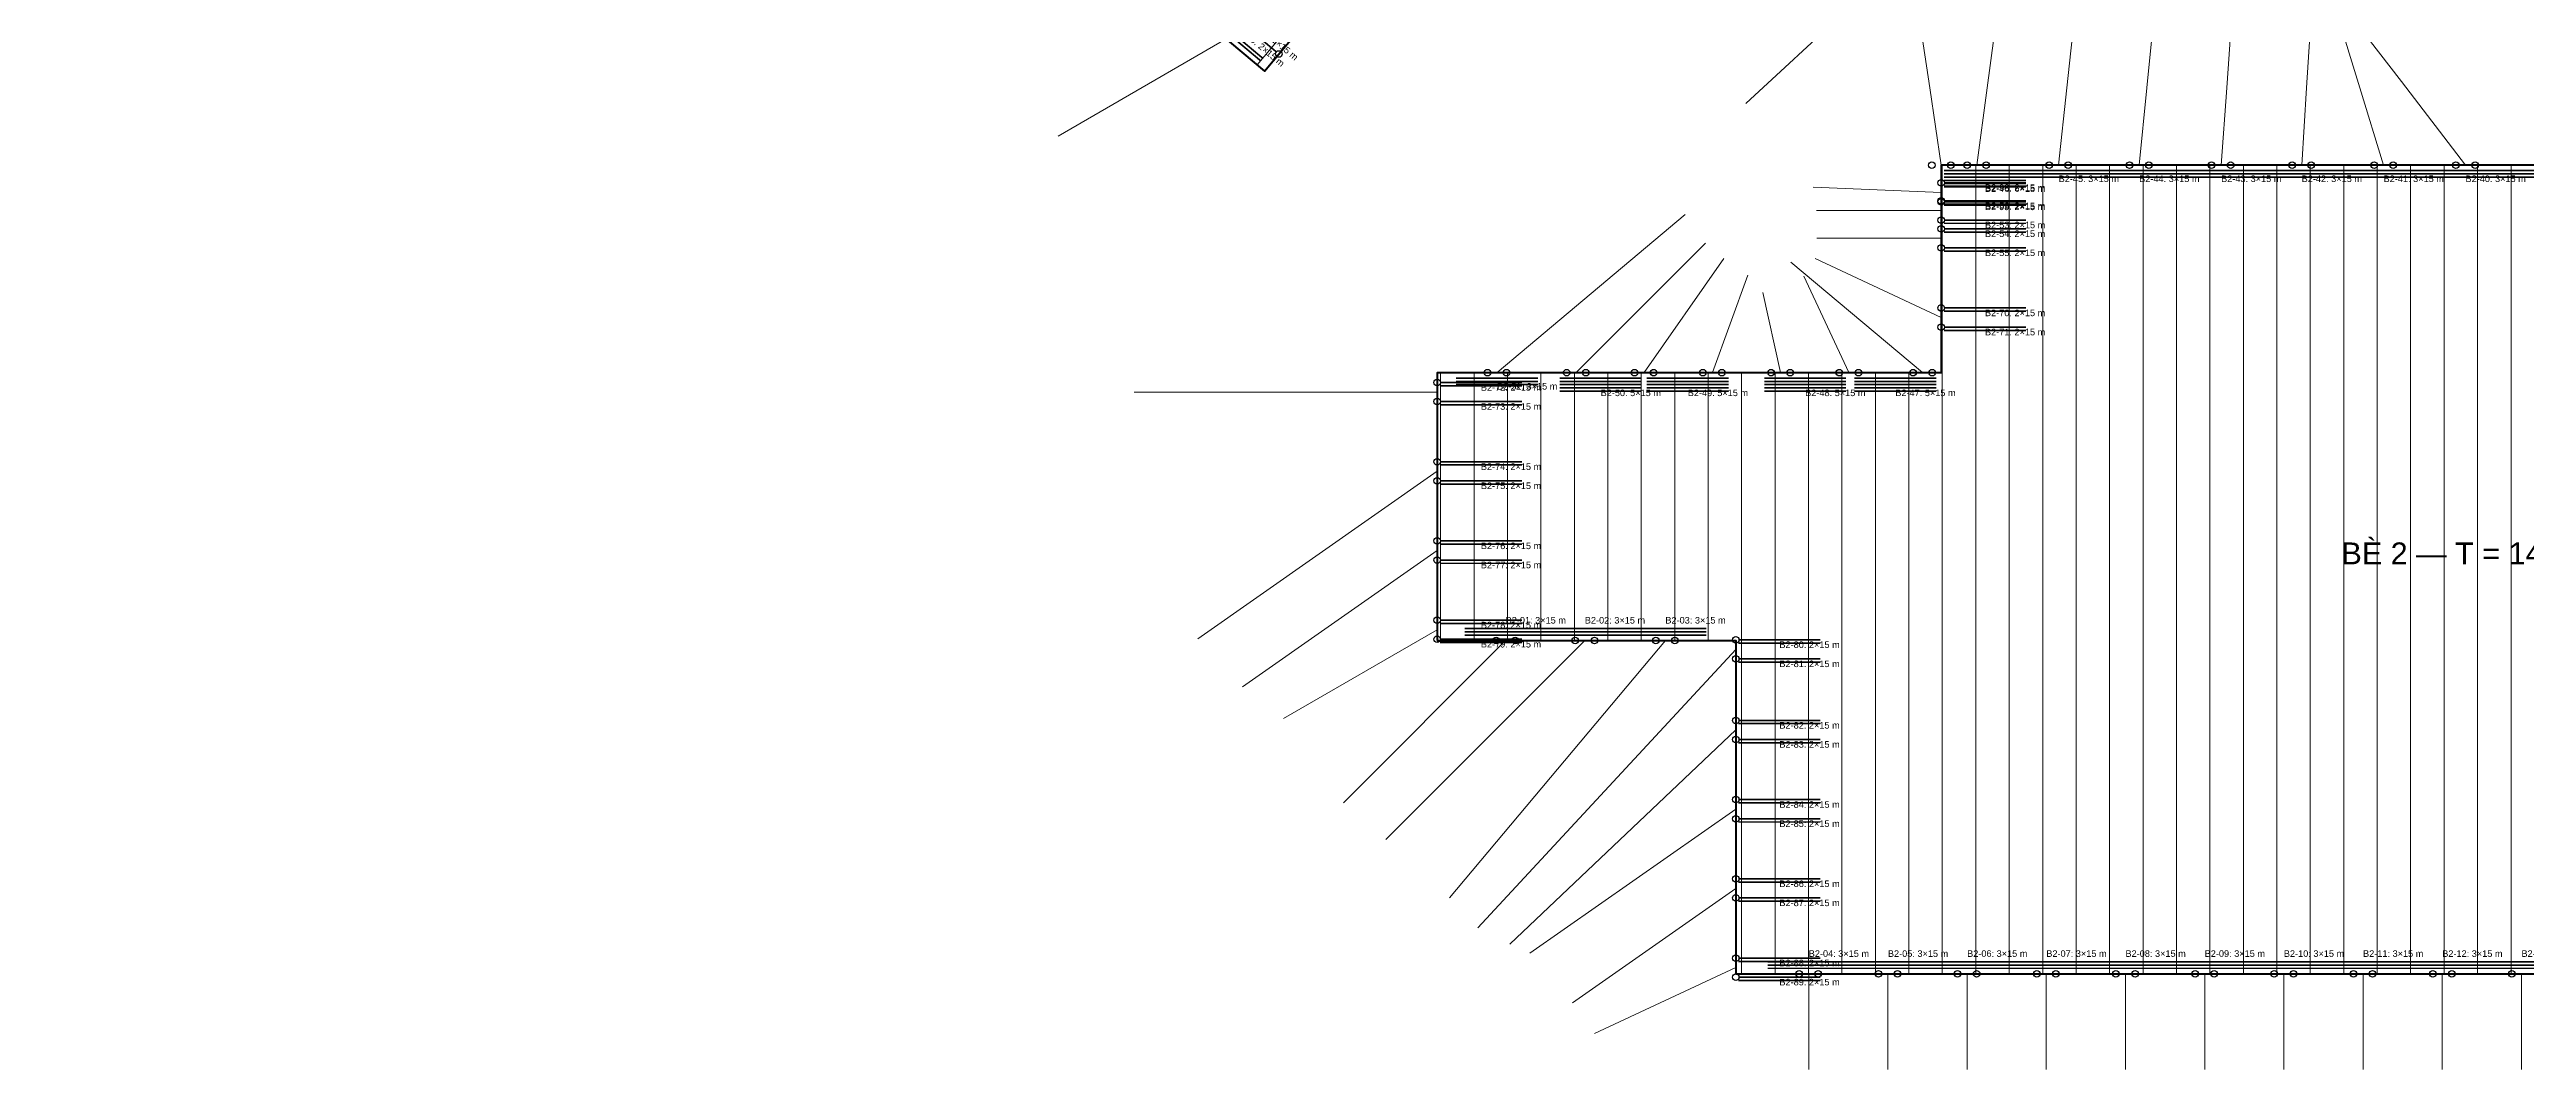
# Model space of a CAD drawing. Header units: metres. Extents: x -255 to 883, y -259 to 301.
# Drawn here: x -241.4 to 212.1, y -258.5 to -71.9 of the extents above; entities that cross this region are included whole.
import ezdxf

# ---------------------------------------------------------------- set-up
doc = ezdxf.new("R2010")
doc.units = ezdxf.units.M
for name, color, linetype, lineweight in [('BE_PIN', 7, 'Continuous', 50), ('BICH_NEO', 1, 'Continuous', 25), ('DAY_NEO', 5, 'Continuous', 0), ('GIA_CUONG_40x60', 1, 'Continuous', 70), ('KHUNG_C52', 8, 'Continuous', 0)]:
    doc.layers.add(name, color=color, linetype=linetype, lineweight=lineweight)
doc.styles.add('VN', font='arial.ttf')

msp = doc.modelspace()

# ---------------------------------------------------------------- linework, layer by layer
at = {"layer": 'BE_PIN'}
for points in [[(-241.45, 110.58), (-18.98, -75.84), (13.13, -37.52), (-209.34, 148.91)], [(12.64, -180.04), (67.3, -180.04), (67.3, -241.04), (361.13, -241.04), (361.13, -177.04), (395.55, -177.04), (395.55, -93.04), (104.94, -93.04), (104.94, -131.03), (12.64, -131.03)]]:
    msp.add_lwpolyline(points, close=True, dxfattribs=at)
at = {"layer": 'BICH_NEO'}
for centre in [(-16.36, -72.71), (103.2, -93.04), (106.7, -93.04), (109.68, -93.04), (113.18, -93.04), (124.68, -93.04), (128.18, -93.04), (139.43, -93.04), (142.93, -93.04), (154.43, -93.04), (157.93, -93.04), (169.18, -93.04), (172.68, -93.04), (184.18, -93.04), (187.68, -93.04), (199.18, -93.04), (202.68, -93.04), (104.94, -96.28), (104.94, -99.6), (104.94, -99.78), (104.94, -103.1), (104.94, -104.69), (104.94, -108.19), (104.94, -119.19), (104.94, -122.69), (21.85, -131.03), (25.35, -131.03), (36.35, -131.03), (39.85, -131.03), (48.77, -131.03), (52.27, -131.03), (61.27, -131.03), (64.77, -131.03), (73.77, -131.03), (77.27, -131.03), (86.27, -131.03), (89.77, -131.03), (99.77, -131.03), (103.27, -131.03), (12.64, -132.82), (12.64, -136.32), (12.64, -147.32), (12.64, -150.82), (12.64, -161.82), (12.64, -165.32), (12.64, -176.32), (12.64, -179.82), (23.42, -180.04), (26.92, -180.04), (37.92, -180.04), (41.42, -180.04), (52.67, -180.04), (56.17, -180.04), (67.3, -179.91), (67.3, -183.41), (67.3, -194.66), (67.3, -198.16), (67.3, -209.16), (67.3, -212.66), (67.3, -223.66), (67.3, -227.16), (67.3, -238.16), (67.3, -241.66), (78.92, -241.04), (82.42, -241.04), (93.42, -241.04), (96.92, -241.04), (107.92, -241.04), (111.42, -241.04), (122.42, -241.04), (125.92, -241.04), (136.92, -241.04), (140.42, -241.04), (151.42, -241.04), (154.92, -241.04), (165.92, -241.04), (169.42, -241.04), (180.42, -241.04), (183.92, -241.04), (194.92, -241.04), (198.42, -241.04), (209.42, -241.04)]:
    msp.add_circle(centre, 0.6, dxfattribs=at)
at = {"layer": 'DAY_NEO'}
for p, q in [((177.43, -62.49), (189.18, -77.76)), ((87.52, -64.81), (69.14, -81.76)), ((100.73, -64.81), (102.84, -78.93)), ((115.23, -64.81), (113.33, -78.93)), ((129.48, -64.81), (127.96, -78.93)), ((143.98, -64.81), (142.58, -78.93)), ((158.23, -64.81), (157.2, -78.93)), ((172.73, -64.81), (171.83, -78.93)), ((177.24, -64.81), (181.59, -78.93)), ((-26.01, -69.96), (-56.74, -87.73)), ((104.95, -93.04), (102.84, -78.93)), ((111.43, -93.04), (113.33, -78.93)), ((126.43, -93.04), (127.96, -78.93)), ((141.18, -93.04), (142.58, -78.93)), ((156.18, -93.04), (157.2, -78.93)), ((170.93, -93.04), (171.83, -78.93)), ((185.93, -93.04), (181.59, -78.93)), ((200.93, -93.04), (189.18, -77.76)), ((104.94, -98.03), (81.46, -97.08)), ((23.6, -131.02), (58.07, -102.09)), ((104.94, -101.35), (82.12, -101.35)), ((38.1, -131.02), (61.79, -107.33)), ((104.94, -106.44), (82.15, -106.44)), ((50.52, -131.02), (65.15, -110.13)), ((63.02, -131.02), (69.52, -113.17)), ((101.52, -131.02), (77.39, -110.78)), ((88.02, -131.02), (79.77, -113.35)), ((104.94, -120.94), (81.83, -110.16)), ((75.52, -131.02), (72.28, -116.38)), ((12.64, -134.57), (-42.86, -134.57)), ((12.64, -149.07), (-31.18, -179.76)), ((12.64, -163.57), (-22.99, -188.52)), ((12.64, -178.07), (-15.51, -194.32)), ((25.17, -180.04), (-4.53, -209.74)), ((39.67, -180.04), (3.25, -216.46)), ((54.42, -180.04), (14.89, -227.15)), ((67.3, -181.66), (20.1, -232.63)), ((67.3, -196.41), (25.93, -235.62)), ((67.3, -210.91), (29.62, -237.29)), ((67.3, -225.41), (37.4, -246.35)), ((67.3, -239.91), (41.47, -251.95)), ((80.67, -241.04), (80.67, -258.54)), ((95.17, -241.04), (95.17, -258.54)), ((109.67, -241.04), (109.67, -258.54)), ((124.17, -241.04), (124.17, -258.54)), ((138.67, -241.04), (138.67, -258.54)), ((153.17, -241.04), (153.17, -258.54)), ((167.67, -241.04), (167.67, -258.54)), ((182.17, -241.04), (182.17, -258.54)), ((196.67, -241.04), (196.67, -258.54)), ((211.17, -241.04), (211.17, -258.54))]:
    msp.add_line(p, q, dxfattribs=at)
at = {"layer": 'GIA_CUONG_40x60', "const_width": 0.3}
for points in [[(-16.74, -72.39), (-28.24, -62.76)], [(-31.11, -64.37), (-19.62, -74.01)], [(-30.73, -63.91), (-19.23, -73.55)], [(120.44, -94.04), (105.44, -94.04)], [(120.44, -94.64), (105.44, -94.64)], [(120.44, -95.24), (105.44, -95.24)], [(133.93, -94.04), (118.93, -94.04)], [(133.93, -94.64), (118.93, -94.64)], [(133.93, -95.24), (118.93, -95.24)], [(148.68, -94.04), (133.68, -94.04)], [(148.68, -94.64), (133.68, -94.64)], [(148.68, -95.24), (133.68, -95.24)], [(163.68, -94.04), (148.68, -94.04)], [(163.68, -94.64), (148.68, -94.64)], [(163.68, -95.24), (148.68, -95.24)], [(178.43, -94.04), (163.43, -94.04)], [(178.43, -94.64), (163.43, -94.64)], [(178.43, -95.24), (163.43, -95.24)], [(193.43, -94.04), (178.43, -94.04)], [(193.43, -94.64), (178.43, -94.64)], [(193.43, -95.24), (178.43, -95.24)], [(208.43, -94.04), (193.43, -94.04)], [(208.43, -94.64), (193.43, -94.64)], [(208.43, -95.24), (193.43, -95.24)], [(223.18, -94.04), (208.18, -94.04)], [(223.18, -94.64), (208.18, -94.64)], [(223.18, -95.24), (208.18, -95.24)], [(120.44, -95.84), (105.44, -95.84)], [(105.44, -96.28), (120.44, -96.28)], [(120.44, -96.44), (105.44, -96.44)], [(105.44, -96.88), (120.44, -96.88)], [(120.44, -97.04), (105.44, -97.04)], [(105.44, -99.6), (120.44, -99.6)], [(105.44, -99.78), (120.44, -99.78)], [(105.44, -100.2), (120.44, -100.2)], [(105.44, -100.38), (120.44, -100.38)], [(105.44, -103.1), (120.44, -103.1)], [(105.44, -103.7), (120.44, -103.7)], [(105.44, -104.69), (120.44, -104.69)], [(105.44, -105.29), (120.44, -105.29)], [(105.44, -108.19), (120.44, -108.19)], [(105.44, -108.79), (120.44, -108.79)], [(105.44, -119.19), (120.44, -119.19)], [(105.44, -119.79), (120.44, -119.79)], [(105.44, -122.69), (120.44, -122.69)], [(105.44, -123.29), (120.44, -123.29)], [(13.14, -132.82), (28.14, -132.82)], [(13.14, -133.42), (28.14, -133.42)], [(31.1, -132.03), (16.1, -132.03)], [(31.1, -132.62), (16.1, -132.62)], [(31.1, -133.22), (16.1, -133.22)], [(50.06, -132.03), (35.06, -132.03)], [(50.06, -132.62), (35.06, -132.62)], [(50.06, -133.22), (35.06, -133.22)], [(50.06, -133.82), (35.06, -133.82)], [(50.06, -134.43), (35.06, -134.43)], [(66.02, -132.03), (51.02, -132.03)], [(66.02, -132.62), (51.02, -132.62)], [(66.02, -133.22), (51.02, -133.22)], [(66.02, -133.82), (51.02, -133.82)], [(66.02, -134.43), (51.02, -134.43)], [(87.52, -132.03), (72.52, -132.03)], [(87.52, -132.62), (72.52, -132.62)], [(87.52, -133.22), (72.52, -133.22)], [(87.52, -133.82), (72.52, -133.82)], [(87.52, -134.43), (72.52, -134.43)], [(104.02, -132.03), (89.02, -132.03)], [(104.02, -132.62), (89.02, -132.62)], [(104.02, -133.22), (89.02, -133.22)], [(104.02, -133.82), (89.02, -133.82)], [(104.02, -134.43), (89.02, -134.43)], [(13.14, -136.32), (28.14, -136.32)], [(13.14, -136.92), (28.14, -136.92)], [(13.14, -147.32), (28.14, -147.32)], [(13.14, -147.92), (28.14, -147.92)], [(13.14, -150.82), (28.14, -150.82)], [(13.14, -151.42), (28.14, -151.42)], [(13.14, -161.82), (28.14, -161.82)], [(13.14, -162.42), (28.14, -162.42)], [(13.14, -165.32), (28.14, -165.32)], [(13.14, -165.92), (28.14, -165.92)], [(13.14, -176.32), (28.14, -176.32)], [(13.14, -176.92), (28.14, -176.92)], [(13.14, -179.82), (28.14, -179.82)], [(13.14, -180.42), (28.14, -180.42)], [(17.67, -177.84), (32.67, -177.84)], [(17.67, -178.44), (32.67, -178.44)], [(17.67, -179.04), (32.67, -179.04)], [(32.17, -177.84), (47.17, -177.84)], [(32.17, -178.44), (47.17, -178.44)], [(32.17, -179.04), (47.17, -179.04)], [(46.92, -177.84), (61.92, -177.84)], [(46.92, -178.44), (61.92, -178.44)], [(46.92, -179.04), (61.92, -179.04)], [(67.8, -179.91), (82.8, -179.91)], [(67.8, -180.51), (82.8, -180.51)], [(67.8, -183.41), (82.8, -183.41)], [(67.8, -184.01), (82.8, -184.01)], [(67.8, -194.66), (82.8, -194.66)], [(67.8, -195.26), (82.8, -195.26)], [(67.8, -198.16), (82.8, -198.16)], [(67.8, -198.76), (82.8, -198.76)], [(67.8, -209.16), (82.8, -209.16)], [(67.8, -209.76), (82.8, -209.76)], [(67.8, -212.66), (82.8, -212.66)], [(67.8, -213.26), (82.8, -213.26)], [(67.8, -223.66), (82.8, -223.66)], [(67.8, -224.26), (82.8, -224.26)], [(67.8, -227.16), (82.8, -227.16)], [(67.8, -227.76), (82.8, -227.76)], [(67.8, -238.16), (82.8, -238.16)], [(67.8, -238.76), (82.8, -238.76)], [(73.17, -238.84), (88.17, -238.84)], [(73.17, -239.44), (88.17, -239.44)], [(73.17, -240.04), (88.17, -240.04)], [(87.67, -238.84), (102.67, -238.84)], [(87.67, -239.44), (102.67, -239.44)], [(87.67, -240.04), (102.67, -240.04)], [(102.17, -238.84), (117.17, -238.84)], [(102.17, -239.44), (117.17, -239.44)], [(102.17, -240.04), (117.17, -240.04)], [(116.67, -238.84), (131.67, -238.84)], [(116.67, -239.44), (131.67, -239.44)], [(116.67, -240.04), (131.67, -240.04)], [(131.17, -238.84), (146.17, -238.84)], [(131.17, -239.44), (146.17, -239.44)], [(131.17, -240.04), (146.17, -240.04)], [(145.67, -238.84), (160.67, -238.84)], [(145.67, -239.44), (160.67, -239.44)], [(145.67, -240.04), (160.67, -240.04)], [(160.17, -238.84), (175.17, -238.84)], [(160.17, -239.44), (175.17, -239.44)], [(160.17, -240.04), (175.17, -240.04)], [(174.67, -238.84), (189.67, -238.84)], [(174.67, -239.44), (189.67, -239.44)], [(174.67, -240.04), (189.67, -240.04)], [(189.17, -238.84), (204.17, -238.84)], [(189.17, -239.44), (204.17, -239.44)], [(189.17, -240.04), (204.17, -240.04)], [(203.67, -238.84), (218.67, -238.84)], [(203.67, -239.44), (218.67, -239.44)], [(203.67, -240.04), (218.67, -240.04)], [(67.8, -241.66), (82.8, -241.66)], [(67.8, -242.26), (82.8, -242.26)]]:
    msp.add_lwpolyline(points, dxfattribs=at)
at = {"layer": 'KHUNG_C52'}
for p, q in [((-20.34, -74.71), (11.78, -36.39)), ((105.13, -241.04), (105.13, -93.04)), ((111.26, -241.04), (111.26, -93.04)), ((117.38, -241.04), (117.38, -93.04)), ((123.51, -241.04), (123.51, -93.04)), ((129.63, -241.04), (129.63, -93.04)), ((135.76, -241.04), (135.76, -93.04)), ((141.88, -241.04), (141.88, -93.04)), ((148.01, -241.04), (148.01, -93.04)), ((154.13, -241.04), (154.13, -93.04)), ((160.26, -241.04), (160.26, -93.04)), ((166.38, -241.04), (166.38, -93.04)), ((172.51, -241.04), (172.51, -93.04)), ((178.63, -241.04), (178.63, -93.04)), ((184.76, -241.04), (184.76, -93.04)), ((190.88, -241.04), (190.88, -93.04)), ((197.01, -241.04), (197.01, -93.04)), ((203.13, -241.04), (203.13, -93.04)), ((209.26, -241.04), (209.26, -93.04)), ((13.26, -180.04), (13.26, -131.03)), ((19.38, -180.04), (19.38, -131.03)), ((25.51, -180.04), (25.51, -131.03)), ((31.63, -180.04), (31.63, -131.03)), ((37.76, -180.04), (37.76, -131.03)), ((43.88, -180.04), (43.88, -131.03)), ((50.01, -180.04), (50.01, -131.03)), ((56.13, -180.04), (56.13, -131.03)), ((62.26, -180.04), (62.26, -131.03)), ((68.38, -241.04), (68.38, -131.03)), ((74.51, -241.04), (74.51, -131.03)), ((80.63, -241.04), (80.63, -131.03)), ((86.76, -241.04), (86.76, -131.03)), ((92.88, -241.04), (92.88, -131.03)), ((99.01, -241.04), (99.01, -131.03))]:
    msp.add_line(p, q, dxfattribs=at)

# ---------------------------------------------------------------- texts
at = {"layer": 'BE_PIN', "style": 'VN'}
msp.add_text('BÈ 2 — T = 146,8 kN, 78 dây', height=4, dxfattribs=at).set_placement((178.22, -166.1))
at = {"layer": 'GIA_CUONG_40x60', "style": 'VN'}
for s, rotation, p in [('B1-19: 2×15 m', -39.9638, (-24.4, -68.04)), ('B1-50: 1×15 m', -39.9634, (-21.91, -66.89))]:
    msp.add_text(s, height=1.2, rotation=rotation, dxfattribs=at).set_placement(p)
for s, p in [('B2-45: 3×15 m', (126.43, -96.14)), ('B2-44: 3×15 m', (141.18, -96.14)), ('B2-43: 3×15 m', (156.18, -96.14)), ('B2-42: 3×15 m', (170.93, -96.14)), ('B2-41: 3×15 m', (185.93, -96.14)), ('B2-40: 3×15 m', (200.93, -96.14)), ('B2-98: 2×15 m', (112.94, -97.78)), ('B2-46: 6×15 m', (112.94, -97.94)), ('B2-52: 2×15 m', (112.94, -101.1)), ('B2-99: 2×15 m', (112.94, -101.28)), ('B2-53: 2×15 m', (112.94, -104.6)), ('B2-54: 2×15 m', (112.94, -106.19)), ('B2-55: 2×15 m', (112.94, -109.69)), ('B2-70: 2×15 m', (112.94, -120.69)), ('B2-71: 2×15 m', (112.94, -124.19)), ('B2-72: 2×15 m', (20.64, -134.32)), ('B2-51: 3×15 m', (23.6, -134.12)), ('B2-50: 5×15 m', (42.56, -135.32)), ('B2-49: 5×15 m', (58.52, -135.32)), ('B2-48: 5×15 m', (80.02, -135.32)), ('B2-47: 5×15 m', (96.52, -135.32)), ('B2-73: 2×15 m', (20.64, -137.82)), ('B2-74: 2×15 m', (20.64, -148.82)), ('B2-75: 2×15 m', (20.64, -152.32)), ('B2-76: 2×15 m', (20.64, -163.32)), ('B2-77: 2×15 m', (20.64, -166.82)), ('B2-78: 2×15 m', (20.64, -177.82)), ('B2-01: 3×15 m', (25.17, -176.94)), ('B2-02: 3×15 m', (39.67, -176.94)), ('B2-03: 3×15 m', (54.42, -176.94)), ('B2-79: 2×15 m', (20.64, -181.32)), ('B2-80: 2×15 m', (75.3, -181.41)), ('B2-81: 2×15 m', (75.3, -184.91)), ('B2-82: 2×15 m', (75.3, -196.16)), ('B2-83: 2×15 m', (75.3, -199.66)), ('B2-84: 2×15 m', (75.3, -210.66)), ('B2-85: 2×15 m', (75.3, -214.16)), ('B2-86: 2×15 m', (75.3, -225.16)), ('B2-87: 2×15 m', (75.3, -228.66)), ('B2-88: 2×15 m', (75.3, -239.66)), ('B2-04: 3×15 m', (80.67, -237.94)), ('B2-05: 3×15 m', (95.17, -237.94)), ('B2-06: 3×15 m', (109.67, -237.94)), ('B2-07: 3×15 m', (124.17, -237.94)), ('B2-08: 3×15 m', (138.67, -237.94)), ('B2-09: 3×15 m', (153.17, -237.94)), ('B2-10: 3×15 m', (167.67, -237.94)), ('B2-11: 3×15 m', (182.17, -237.94)), ('B2-12: 3×15 m', (196.67, -237.94)), ('B2-13: 3×15 m', (211.17, -237.94)), ('B2-89: 2×15 m', (75.3, -243.16))]:
    msp.add_text(s, height=1.2, dxfattribs=at).set_placement(p)

doc.saveas('drawing.dxf')
